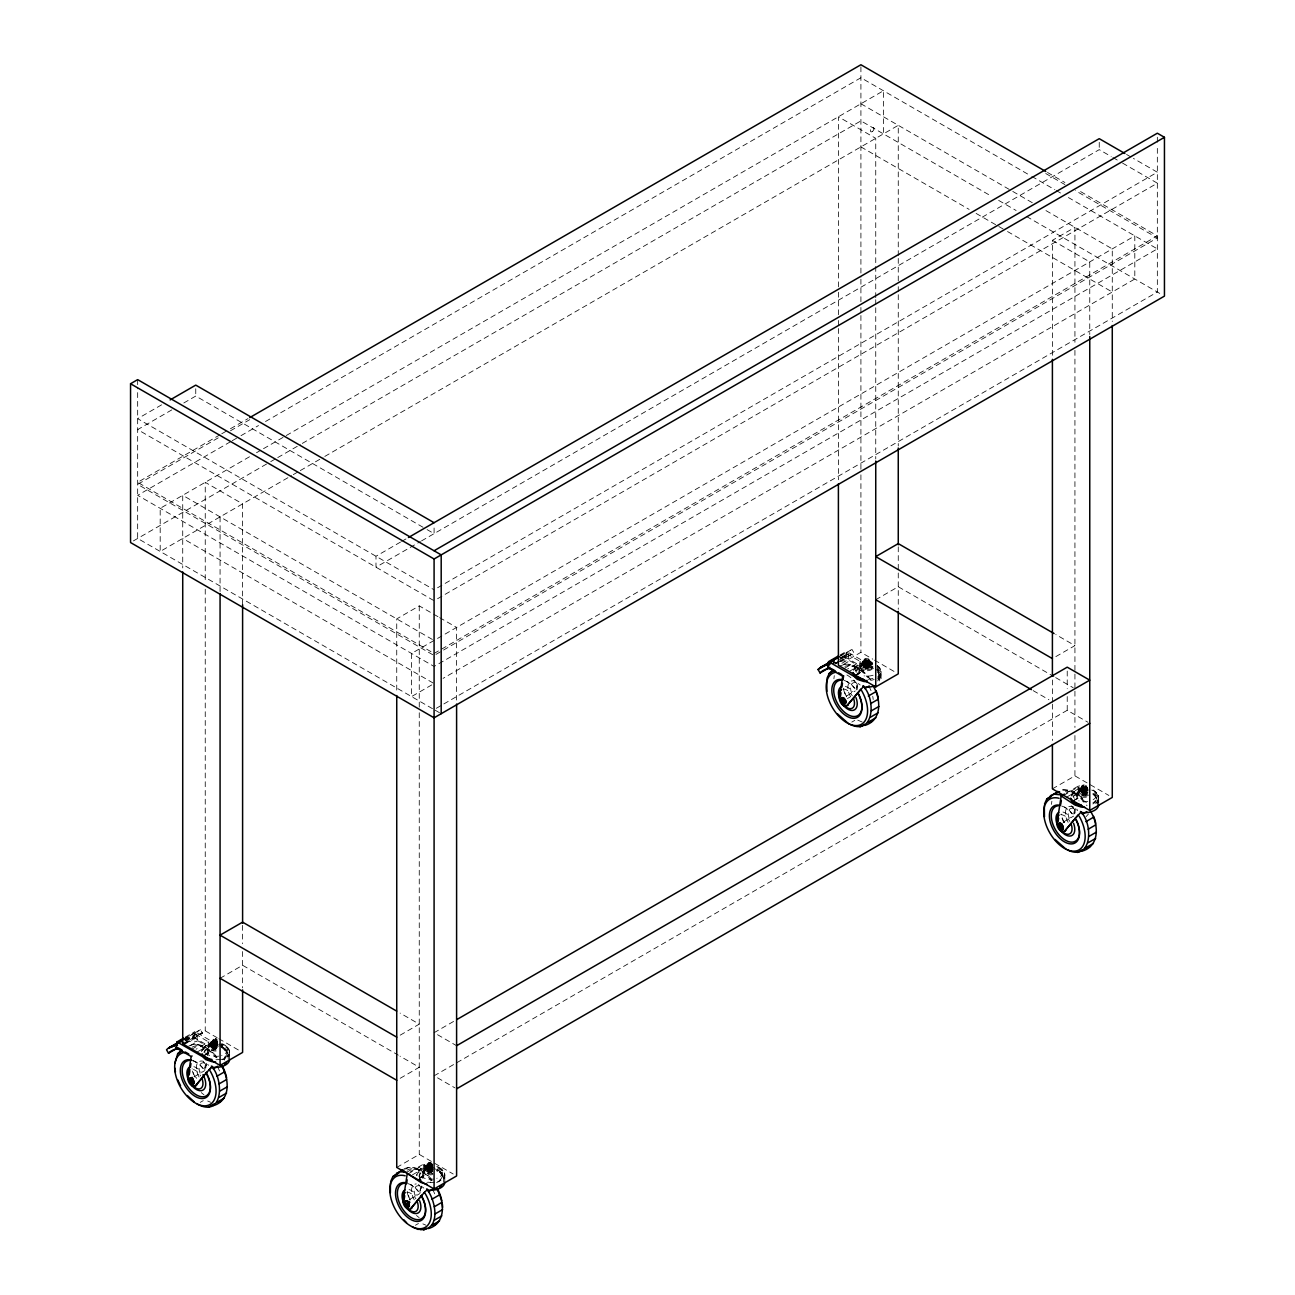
<?xml version="1.0" encoding="UTF-8"?>
<svg xmlns="http://www.w3.org/2000/svg" width="1295" height="1295" viewBox="0 0 1295 1295"><rect width="100%" height="100%" fill="white"/><g stroke="black" fill="none" stroke-linecap="round" stroke-linejoin="round"><path stroke-width="0.75" stroke-dasharray="5 3.75" d="M183.793 1044.741L195.14 1038.185L195.14 1032.763L200.466 1029.687L202.457 1033.151L183.987 1043.819M190.559 1045.454L197.131 1041.649L197.131 1036.227L202.457 1033.151M221.931 1047.558L227.823 1053.078A12.626 7.301 0 0 1 227.823 1056.85M224.553 1060.119L224.553 1059.035M224.553 1049.808L224.553 1048.723M226.56 1051.313L226.56 1050.229M227.208 1053.887L227.208 1052.786M227.823 1053.078L227.823 1051.993M228.244 1059.31L228.244 1054.972M229.587 1059.31L229.587 1053.887M419.208 1175.666L419.208 1176.75A11.59 6.702 0 0 1 430.814 1170.049M437.791 1168.673A13.97 8.061 0 0 1 442.906 1179.696A12.626 7.301 0 0 0 443.003 1175.957L437.127 1170.437M439.733 1172.687L439.733 1171.586M441.741 1174.193L441.741 1173.108M442.404 1176.75L442.404 1175.666M443.003 1175.957L443.003 1174.873M443.44 1182.189L443.44 1177.835M444.784 1182.189L444.784 1176.75M840.18 661.68L846.655 657.941L846.655 652.502L851.981 649.426L853.988 652.89L837.137 662.603M843.725 664.238L848.646 661.389L848.662 655.966L853.988 652.89M873.445 668.382L871.114 667.767L871.114 666.682M878.075 678.353A12.626 7.301 0 0 0 879.337 672.817L878.075 669.968M878.738 673.627L878.738 672.542M879.337 672.817L879.337 671.733M879.774 679.049L879.774 674.711M881.118 673.627L881.102 679.049A13.97 8.078 0 0 0 880.632 676.961L878.075 679.147M1093.628 794.078L1096.897 798.432A12.626 7.301 0 0 1 1096.897 802.204M1095.635 796.668L1095.635 795.583M1096.298 799.225L1096.298 798.141M1096.897 798.432L1096.897 797.348M1097.334 804.664L1097.334 800.326M1098.678 804.664L1098.678 799.225M833.899 678.79L834.288 675.65M1051.475 804.405L1051.864 801.265M193.068 1038.023L194.007 1037.489L209.062 1046.198L208.123 1046.732L193.068 1038.023L193.813 1033.119L217.091 1047.04M194.007 1037.489L194.914 1031.581L220.538 1046.392M204.918 1070.139A5.989 3.464 60 0 1 204.918 1067.614L205.5 1063.81M206.957 1054.324L208.883 1041.827L196.079 1049.209M205.727 1068.245A5.989 3.464 60 0 1 205.856 1067.064L206.439 1063.276M207.605 1055.684L209.062 1046.198M420.114 1193.019A5.989 3.464 60 0 1 420.114 1190.494L421.021 1184.536M422.235 1176.605L424.064 1164.691L431.721 1169.126M421.636 1186.123L420.114 1190.494M422.817 1178.466L425.165 1163.153L435.735 1169.272M844.583 657.779L845.522 657.229L860.576 665.938L859.637 666.472L844.583 657.779L845.344 652.858L871.114 667.767M845.522 657.229L846.428 651.32L872.053 666.132M856.448 689.879A5.989 3.464 60 0 1 856.448 687.354L857.031 683.566M858.472 674.064L860.398 661.567L847.594 668.948M857.387 689.345A5.989 3.464 60 0 1 857.387 686.819L857.97 683.015M859.411 673.529L860.576 665.938M1073.863 814.15A5.989 3.464 60 0 1 1074.008 812.969L1074.915 807.012M1076.436 797.089L1077.958 787.182L1087.152 792.491M1074.801 813.6A5.989 3.464 60 0 1 1074.947 812.418L1075.53 808.598M1077.003 799.031L1079.059 785.628L1089.629 791.747M215.197 1048.756L216.411 1048.659L212.866 1048.432L210 1046.522L210 1044.369L211.393 1041.374L216.589 1040.565L216.589 1042.718L212.866 1043.721M210 1046.522L211.393 1041.374M425.731 1167.038L426.589 1165.176L429.179 1164.432A1.991 1.149 0 0 0 432.125 1164.14M425.731 1169.871L426.589 1165.176M862.049 662.959C863.166 658.928 869.641 659.754 871.923 662.506C873.445 668.77 864.801 670.373 861.515 666.261L862.68 661.615M862.049 665.808L862.907 661.114M871.389 662.959L870.531 667.653M1079.625 789.513L1081.762 787.214L1087.59 787.603L1086.618 787.15M1079.625 792.346L1080.483 787.651M430.393 1172.558L431.591 1172.477L428.046 1172.234L425.197 1170.34L426.346 1165.694M1088.091 794.207L1082.895 795.017L1080.014 793.608L1079.091 790.662L1080.24 788.169M210.34 1043.381L211.166 1041.876M210.34 1046.036L211.166 1044.709M880.6 676.913L877.006 681.801M425.197 1170.34L426.346 1168.527M861.515 666.261L862.68 664.448M871.923 662.506L870.758 664.319M1079.091 792.815L1080.24 791.002M1086.165 816.611L1088.464 813.956M203.509 1047.655L205.306 1046.069M855.04 667.411L856.821 665.808M418.706 1170.534L420.486 1168.948M1072.6 793.009L1074.381 791.423M161.584 404.849L137.659 418.657L434.084 589.792M171.846 409.867L137.659 429.6L434.084 600.734M183.809 402.972L195.755 396.06L425.327 528.603M219.972 434.796L137.659 482.323L432.336 652.437M221.72 433.793L228.729 429.746M230.478 428.726L247.992 418.625M218.224 437.856L137.659 484.362L434.084 655.497L1157.341 237.94L1075.384 190.624M230.478 430.782L249.741 419.661M230.478 441.741L137.659 495.321L434.084 666.456L1157.341 248.883L1068.407 197.552M232.226 440.721L239.235 436.674M240.983 435.67L258.498 425.553M265.507 421.522L860.916 77.749L1030.043 175.408M249.498 456.763L160.191 508.336L160.191 551.46L291.537 475.621M256.507 452.716L261.768 449.689M263.516 448.669L284.528 436.544M286.276 435.525L883.449 90.763L883.449 133.887M133.401 540.905L269.004 462.623M270.752 461.603L276.013 458.576M277.761 457.572L300.537 444.428M302.285 443.408L860.916 120.888L991.679 196.371M293.285 474.617L298.546 471.574M300.294 470.571L323.054 457.426M324.802 456.423L898.261 125.324L898.261 256.41M400.495 542.087L375.987 556.251L375.987 567.194L420.406 541.553M401.612 541.439L406.743 538.493M421.522 540.905L1099.245 149.637L1111.191 156.533M437.58 587.768L1157.341 172.219L1133.416 158.411M437.937 616.663L419.256 605.882L396.739 618.88L396.739 693.505M1052.398 355.283L1052.398 240.336L1074.931 227.321L1074.931 342.285M437.58 598.711L1157.341 183.178L1119.738 161.47M434.084 640.442L411.551 653.457L411.551 696.58L434.084 683.566L182.724 538.445M437.548 638.435L1134.808 235.884L1134.808 279.008L443.068 678.37M434.084 653.457L1157.341 235.884L1078.864 190.592M220.069 978.292L242.602 965.277L398.277 1055.15M875.744 599.731L898.261 586.732L1053.936 676.605M839.937 655.076L846.428 651.32M840.536 655.626L845.344 652.858M838.836 657.034L851.981 649.426M840.083 657.973L846.655 654.185L849.196 655.642M840.439 658.41L848.662 653.651M185.153 1037.214L194.914 1031.581M839.5 659.835L842.705 657.99L839.807 657.973M184.214 1038.655L193.813 1033.119M181.98 1040.354L200.466 1029.687M185.088 1040.079L188.293 1038.234L191.191 1038.25L186.383 1041.018M185.266 1040.144L195.14 1034.446L197.682 1035.903M184.926 1040.953L197.131 1033.912M182.724 1043.867L205.241 1030.852L217.139 1037.716M841.863 663.315L860.916 652.308L872.798 659.171M844.437 668.349L850.459 664.869L862.162 671.619L867.601 677.382M191.417 1049.468L198.944 1045.13L210.632 1051.88L216.087 1057.643M848.775 671.7L856.319 667.362M197.261 1051.961L204.788 1047.623M855.849 674.97L869.495 667.103M856.141 675.1L862.162 671.619M204.335 1055.231L216.265 1048.335M204.61 1055.36L210.632 1051.88M856.448 687.354L857.387 686.819M846.396 696.062L855.234 690.963M204.918 1067.614L205.856 1067.064M194.04 1076.825L204.48 1070.787M851.77 722.108L854.781 720.376M200.239 1102.369L203.266 1100.637M400.204 1035.158L419.256 1024.151L400.123 1013.095M1055.862 656.597L1074.931 645.606L1055.797 634.55M434.084 1032.698L455.063 1020.589M400.204 1078.282L419.256 1067.274L400.025 1056.17M434.084 1075.837L455.063 1063.713M456.811 1062.709L1067.226 710.291L1088.01 722.286M396.739 1167.426L419.256 1154.412L453.218 1174.015M1052.398 788.865L1074.931 775.867L1108.876 795.47M405.675 1169.191L408.686 1167.459C417.977 1167.313 425.569 1173.82 431.267 1180.506L425.246 1183.986M406.614 1172.347L414.141 1167.993M410.531 1171.603L425.165 1163.153M1066.044 793.139L1079.059 785.628M408.071 1173.934L424.064 1164.691M1063.567 795.486L1077.958 787.182M412.457 1174.84L419.985 1170.486M1066.352 797.315L1073.879 792.961L1079.722 797.234L1087.039 805.733M419.515 1178.11L431.462 1171.214M1073.409 800.585L1087.055 792.702A2.655 1.538 0 0 0 1082.96 791.472A1.732 1.004 0 0 1 1083.964 789.95A1.732 1.004 0 0 1 1085.922 791.261A1.732 1.004 0 0 1 1082.96 791.585A2.655 1.538 0 0 0 1082.96 794.143L1083.284 794.24M419.807 1178.24L425.828 1174.759M428.629 1173.189L432.384 1171.02M1073.701 800.715L1079.722 797.234M1082.523 795.664L1086.278 793.495A1.991 1.149 0 0 0 1083.769 792.135A1.991 1.149 0 0 0 1082.879 794.062A1.991 1.149 0 0 0 1086.214 793.544M1074.008 812.969L1074.947 812.418M409.22 1199.688L419.677 1193.666M1063.114 822.163L1073.571 816.141M415.436 1225.248L418.447 1223.5M184.651 1038.817L187.306 1037.295L189.297 1040.743L186.642 1042.281M847.432 698.539L850.103 697.018M870.758 664.448L868.119 662.457L864.396 663.477M1086.618 790.015L1087.59 790.436L1085.679 789.011L1081.956 790.015M862.68 664.319L865.319 666.31L869.058 665.306M211.166 1044.579L213.805 1046.57L216.411 1045.826L215.197 1045.923M1080.24 790.856L1082.895 792.864L1086.618 791.844M426.346 1168.381L429.001 1170.372L432.724 1169.369M840.342 665.759L845.02 664.319L850.459 664.869M184.279 1039.076L188.293 1038.234M188.811 1046.02C199.398 1040.727 210.794 1049.355 217.204 1057.303M404.008 1168.899C414.578 1163.59 425.974 1172.234 432.4 1180.166M862.907 663.267L865.724 663.089A1.991 1.149 0 0 1 868.718 664.092A1.991 1.149 0 0 1 865.724 665.08A1.991 1.149 0 0 1 865.724 663.089M868.605 664.173L868.605 665.905A1.991 1.149 0 0 1 865.724 666.844L865.384 666.715A2.655 1.538 0 0 1 865.384 664.06L865.724 663.963A1.991 1.149 0 0 1 868.718 664.95A1.991 1.149 0 0 1 865.724 665.954L865.384 665.857A2.655 1.538 0 0 1 865.384 663.186L866.727 663.105M214.209 1047.105L213.869 1046.975A1.991 1.149 0 0 1 213.918 1045.227A1.991 1.149 0 0 1 213.918 1043.462L214.209 1043.349M214.209 1047.946L213.869 1047.849A1.991 1.149 0 0 1 213.918 1046.069A1.991 1.149 0 0 1 213.918 1044.337L214.209 1044.223M1082.96 789.74L1083.284 789.642A1.991 1.149 0 0 1 1086.278 790.63L1086.165 791.585A1.991 1.149 0 0 1 1083.284 792.508L1082.96 792.394A2.655 1.538 0 0 1 1082.96 789.74A2.655 1.538 0 0 1 1086.942 791.067A2.655 1.538 0 0 1 1082.96 792.394A1.732 1.004 0 0 1 1083.964 790.808A1.732 1.004 0 0 1 1085.922 792.135A1.732 1.004 0 0 1 1082.96 792.459M1085.518 791.634L1086.165 792.459A1.991 1.149 0 0 1 1083.284 793.398L1082.96 793.268A2.655 1.538 0 0 1 1082.96 790.614L1083.284 790.5A1.991 1.149 0 0 1 1086.278 791.504L1085.291 791.391M845.263 664.205C856.918 663.428 866.371 672.931 872.118 682.012M1062.839 789.804C1072.373 788.995 1080.532 795.778 1086.295 802.657M865.724 667.686L865.384 667.589A2.655 1.538 0 0 1 865.384 664.934L865.724 664.853A1.991 1.149 0 0 1 868.718 665.84L868.605 666.893A1.991 1.149 0 0 1 865.303 667.508A3.335 1.926 0 0 1 865.189 664.189A3.335 1.926 0 0 1 870.175 665.857A3.335 1.926 0 0 1 865.189 667.524A1.991 1.149 0 0 1 866.209 665.581A1.991 1.149 0 0 1 868.654 666.99M1082.96 791.472L1083.284 791.391A1.991 1.149 0 0 1 1086.278 792.394L1086.165 793.317M864.396 660.628L866.727 660.272M1081.956 787.182L1084.287 786.826M212.866 1040.889L215.197 1040.532M428.062 1164.707L431.785 1164.367L431.785 1166.52L428.062 1167.54M1096.897 802.77L1098.192 802.576M1086.084 790.614L1086.165 790.597A1.991 1.149 0 0 1 1083.284 791.634A1.991 1.149 0 0 1 1083.284 789.642M217.091 1046.732A2.655 1.538 0 0 1 213.319 1046.732A2.655 1.538 0 0 1 213.319 1044.563A2.655 1.538 0 0 1 213.319 1042.248L213.4 1042.248A2.541 1.473 0 0 1 216.993 1042.248A1.991 1.149 0 0 0 213.918 1041.957A1.991 1.149 0 0 0 213.918 1043.721A1.991 1.149 0 0 0 216.929 1043.414M217.091 1044.563A2.655 1.538 0 0 0 213.319 1044.563A2.655 1.538 0 0 0 217.091 1044.418L216.427 1046.231M432.174 1171.586A3.335 1.926 0 0 1 427.188 1169.919A3.335 1.926 0 0 1 432.174 1168.268L432.271 1170.842A2.541 1.473 0 0 1 428.596 1170.858A2.541 1.473 0 0 1 428.596 1168.77L428.516 1165.953M866.727 665.662L870.531 665.5M866.727 668.495L867.925 668.398M1084.287 789.659L1080.483 789.804M1084.287 792.2L1088.091 792.054M1084.287 795.033L1085.485 794.952M215.197 1043.365L211.393 1043.527M430.393 1164.351L429.179 1164.432A1.991 1.149 0 0 1 429.114 1162.683A1.991 1.149 0 0 1 432.125 1162.991M430.393 1167.183L426.589 1167.329M430.393 1169.725L431.591 1169.644M1087.703 792.75L1084.708 792.524A11.59 6.702 0 0 0 1073.506 797.493M1062.58 789.934L1068.035 790.484L1073.879 792.961M193.489 1044.579L198.944 1045.13M865.384 662.716A2.655 1.538 0 0 0 869.382 661.389A2.655 1.538 0 0 0 865.384 660.061A2.655 1.538 0 0 0 865.384 662.716L865.724 662.813A1.991 1.149 0 0 0 868.718 661.826A1.991 1.149 0 0 0 865.724 660.822A1.991 1.149 0 0 0 865.724 662.813M216.929 1041.504A1.991 1.149 0 0 0 213.918 1041.196A1.991 1.149 0 0 0 213.918 1042.961L214.209 1043.074M216.929 1045.793A1.991 1.149 0 0 1 213.918 1046.101L214.209 1046.214M431.721 1167.264L431.397 1167.151A6.653 3.836 0 0 0 423.902 1171.473L423.902 1170.372A6.653 3.836 0 0 1 431.462 1166.131M861.515 664.108L864.396 665.306M1079.091 790.662L1081.956 791.844M210 1044.369L212.866 1045.551M425.197 1168.187L428.062 1169.369M871.923 664.659L869.058 663.477M857.743 720.133L862.13 721.995M207.686 1101.009L210.616 1102.255M422.882 1223.888L425.796 1225.135M1081.956 794.677L1080.24 793.689M212.866 1048.4L211.166 1047.412M428.062 1172.202L426.346 1171.214M222.611 1046.894L229.118 1051.799A13.97 8.078 0 0 1 229.118 1055.975M437.791 1169.757L444.298 1174.662A13.97 8.078 0 0 1 444.298 1178.838M869.058 660.596L870.758 661.615M864.38 668.171L862.68 667.152M1126.569 154.461L1131.7 157.423M1112.907 157.521L1118.038 160.483M1047.493 172.462L1064.927 182.53M1045.745 173.514L1064.927 184.586M1031.791 176.411L1054.842 189.718M1056.202 190.511L1061.787 193.732M860.916 103.762L1011.039 190.446M1012.787 191.45L1035.482 204.545M1045.955 210.599L1112.275 248.883L1112.275 321.484M998.655 200.401L1016.106 210.486M1026.579 216.524L1161.599 294.483M1052.398 240.336L1089.759 261.898L1089.759 334.498M860.916 146.902L969.146 209.385M976.122 213.416L997.069 225.508M998.817 226.512L1005.794 230.542M1007.542 231.546L1112.275 292.022M1055.684 677.625L1073.183 687.71M1033.167 690.623L1048.901 699.705M874.497 660.142L894.877 671.911M1082.523 793.495L1086.278 795.664M847.836 682.028L846.898 681.478A21.303 12.302 60 0 1 854.425 688.163M1065.396 807.643L1064.458 807.093A21.303 12.302 60 0 1 1071.985 813.778M427.075 529.606L434.084 533.653L434.084 526.353M439.636 617.634L456.601 627.444L456.601 700.045M432.384 639.471L182.724 495.321L182.724 567.922M432.465 708.656L137.659 538.445L137.659 387.674M439.458 712.687L434.084 709.579L1157.341 292.022L1157.341 145.267M437.548 1034.705L456.601 1045.712M437.548 1077.829L454.869 1087.832M218.823 1038.703L239.203 1050.455M428.629 1171.02L432.384 1173.189M411.502 1185.152L410.564 1184.617A21.303 12.302 60 0 1 418.091 1191.303M195.383 1061.738L196.322 1062.288M1094.583 793.527L1098.209 797.137A13.97 8.078 0 0 1 1096.8 803.272M877.023 667.912L880.632 671.538A13.97 8.078 0 0 1 877.023 679.325M876.067 669.547L878.075 671.053M1095.036 791.423L1096.8 793.009M879.24 667.411L877.476 665.808A11.914 6.88 0 0 1 877.476 672.688M441.142 1168.948L442.906 1170.534M225.945 1046.069L227.726 1047.655M1082.41 788.266A2.655 1.538 0 0 0 1086.861 787.57A2.655 1.538 0 0 0 1083.591 785.693A2.655 1.538 0 0 0 1082.41 788.266L1082.49 791.245M864.833 661.875L865.497 664.545A2.541 1.473 0 0 1 869.269 665.743A2.541 1.473 0 0 1 865.448 667.022A2.541 1.473 0 0 1 865.448 664.481L864.931 664.707M428.516 1168.673L428.596 1168.77A2.541 1.473 0 0 1 432.19 1168.77A1.991 1.149 0 0 1 429.114 1169.045A1.991 1.149 0 0 0 429.114 1170.793A1.991 1.149 0 0 0 432.125 1170.486A2.655 1.538 0 0 1 428.516 1170.551A2.655 1.538 0 0 1 428.516 1168.365A2.655 1.538 0 0 1 432.271 1168.365M217.091 1039.804A2.655 1.538 0 0 0 213.319 1039.804A2.655 1.538 0 0 0 213.319 1041.973L213.319 1043.997A2.655 1.538 0 0 0 213.319 1046.166A2.655 1.538 0 0 0 217.091 1046.166M216.993 1047.04A2.541 1.473 0 0 1 213.4 1047.04A2.541 1.473 0 0 1 213.4 1044.968L213.319 1043.997A2.655 1.538 0 0 1 217.091 1043.997M877.524 670.745L878.334 671.895A11.59 6.702 0 0 1 877.184 676.977M1157.341 137.221L1157.341 143.259M1099.245 142.337L1099.245 149.637M1098.678 797.04L1098.678 798.141M1085.679 786.842L1085.679 789.011M1084.708 787.263L1084.708 794.855M1082.895 792.864L1082.895 795.017M1087.039 788.865A6.653 3.836 0 0 0 1077.796 792.864L1077.796 793.948A6.653 3.836 0 0 0 1088.399 796.571M1074.931 350.346L1074.931 689.15M1074.931 691.174L1074.931 727.466M1074.931 735.528L1074.931 775.867M1067.226 671.085L1067.226 688.73M1067.226 696.564L1067.226 710.291M1052.398 679.972L1052.398 702.149M1052.398 704.172L1052.398 740.465M898.261 258.433L898.261 284.657M898.261 286.664L898.261 292.719M898.261 294.726L898.261 445.982M898.261 546.814L898.261 571.046M898.261 573.005L898.261 609.33M881.118 671.441L881.118 672.526M875.744 297.656L875.744 138.338L838.399 116.777L838.399 290.209M875.744 299.679L875.744 305.717M875.744 307.741L875.744 458.997M868.119 660.304L868.119 662.457M866.841 658.248L866.841 669.11M865.319 666.31L865.319 668.463M860.916 66.806L860.916 277.211M860.916 279.218L860.916 305.442M860.916 307.449L860.916 313.503M860.916 315.527L860.916 472.821M860.916 474.844L860.916 652.308M860.236 666.31L860.236 667.394M838.399 292.233L838.399 318.44M838.399 320.464L838.399 326.518M838.399 328.525L838.399 479.781M444.784 1174.565L444.784 1175.65M437.127 1170.567L437.127 1169.466A6.653 3.836 0 0 1 437.095 1170.47A6.653 3.836 0 0 1 437.095 1171.57M430.814 1164.772L430.814 1172.38M429.001 1170.372L429.001 1172.525M419.256 605.882L419.256 710.745M419.256 712.752L419.256 1154.412M242.602 604.716L242.602 503.884L205.241 482.323L205.241 581.131M242.602 925.375L242.602 943.715M242.602 951.55L242.602 987.891M229.587 1051.702L229.587 1052.786M221.931 1045.664L221.931 1046.748A6.653 3.836 0 0 0 221.51 1044.693M220.069 516.883L220.069 591.507M215.326 1038.509L215.326 1049.371M213.805 1046.57L213.805 1048.723M208.722 1046.57L208.722 1047.655M205.241 589.209L205.241 1030.852M195.755 388.759L195.755 396.06M137.659 379.629L137.659 385.667M879.337 677.172A12.626 7.301 0 0 1 879.337 680.943M855.93 671.878A11.59 6.702 0 0 1 867.132 666.925L870.143 667.152A11.59 6.702 0 0 1 872.943 667.815M877.184 669.191A11.59 6.702 0 0 1 877.184 675.877M872.943 678.337A11.59 6.702 0 0 1 867.132 679.227M855.93 670.794A11.59 6.702 0 0 1 872.943 666.731M840.002 661.373A41.926 24.216 60 0 1 848.646 661.389M840.73 657.455A41.489 23.957 60 0 1 846.655 657.941M845.004 693.974A19.959 11.525 60 0 1 843.595 689.215M850.588 696.726A13.306 7.689 60 0 1 854.813 680.992M846.639 696.856A21.303 12.302 60 0 1 843.628 688.438M868.832 686.204A21.303 12.302 60 0 1 871.227 691.19M872.733 696.257A21.303 12.302 60 0 1 873.186 699.51M851.608 692.922A10.765 6.216 60 0 1 856.238 682.708M858.196 683.55A10.765 6.216 60 0 1 860.171 684.99M844.874 666.342A29.283 16.9 60 0 1 868.54 677.625M843.11 689.086A10.765 6.216 60 0 1 852.288 695.787M845.392 686.415A13.306 7.689 60 0 1 852.531 691.627M846.898 674.97A29.283 16.9 60 0 1 850.944 677.754M853.551 680.069A29.283 16.9 60 0 1 857.258 684.148M844.178 680.474A19.959 11.525 60 0 1 854.894 688.292M873.105 675.213A11.914 6.88 0 0 1 864.056 675.893M858.714 674.112A11.914 6.88 0 0 1 856.821 672.688M855.639 671.037A11.914 6.88 0 0 1 859.88 663.785A11.914 6.88 0 0 1 873.105 663.283M877.023 665.727A13.97 8.061 0 0 1 877.023 677.139M853.632 669.353A13.97 8.061 0 0 1 870.758 663.639M877.023 666.812A13.97 8.061 0 0 1 877.023 678.224M874.125 679.519A13.97 8.061 0 0 1 870.758 680.312M853.632 670.438A13.97 8.061 0 0 1 870.758 664.723M865.4 665.905A1.732 1.004 0 0 0 868.362 665.581A1.732 1.004 0 0 0 866.404 664.27A2.655 1.538 0 0 0 864.607 666.731A2.655 1.538 0 0 0 869.188 666.391A2.655 1.538 0 0 0 866.371 664.27A1.732 1.004 0 0 0 865.4 665.905A2.655 1.538 0 0 0 869.382 664.529A2.655 1.538 0 0 0 865.384 663.186M865.4 664.173A1.732 1.004 0 0 0 868.362 663.849A1.732 1.004 0 0 0 866.404 662.522A2.655 1.538 0 0 0 864.607 664.885A2.655 1.538 0 0 0 869.188 664.529A2.655 1.538 0 0 0 866.371 662.425A1.732 1.004 0 0 0 865.4 664.173A2.655 1.538 0 0 1 869.382 665.387A2.655 1.538 0 0 1 865.384 666.715M865.724 665.954A1.991 1.149 0 0 1 865.724 663.963M865.724 666.844A1.991 1.149 0 0 1 865.724 664.853M865.384 667.589A2.655 1.538 0 0 0 869.382 666.261A2.655 1.538 0 0 0 865.384 664.934M872.069 669.321A6.653 3.836 0 0 1 862.292 669.742A6.653 3.836 0 0 1 862.405 664.076A6.653 3.836 0 0 1 872.182 664.643M872.069 668.236A6.653 3.836 0 0 1 862.292 668.657A6.653 3.836 0 0 1 862.405 662.991A6.653 3.836 0 0 1 872.182 663.558M436.609 1182.562A11.59 6.702 0 0 0 442.016 1175.018L440.85 1173.399A11.59 6.702 0 0 0 436.609 1170.955M436.609 1169.871A11.59 6.702 0 0 1 436.609 1181.461M430.814 1182.367A11.59 6.702 0 0 1 427.803 1182.141M419.612 1177.398A11.59 6.702 0 0 1 433.809 1169.191M408.686 1197.098A19.959 11.525 60 0 1 407.277 1192.355M414.254 1199.85A13.306 7.689 60 0 1 416.213 1183.889M410.305 1199.979A21.303 12.302 60 0 1 407.31 1191.562M432.498 1189.344A21.303 12.302 60 0 1 434.893 1194.33M415.274 1196.046A10.765 6.216 60 0 1 419.904 1185.848M421.879 1186.689A10.765 6.216 60 0 1 423.837 1188.13M419.143 1217.608A29.283 16.9 60 0 1 416.488 1215.471M407.213 1170.113A29.283 16.9 60 0 1 432.206 1180.765M406.776 1192.226A10.765 6.216 60 0 1 415.954 1198.927M409.074 1189.555A13.306 7.689 60 0 1 416.213 1194.767M418.495 1184.504A29.283 16.9 60 0 1 423.174 1190.315M407.86 1183.598A19.959 11.525 60 0 1 418.56 1191.416M436.771 1166.423A11.914 6.88 0 0 1 436.787 1178.337M433.906 1179.033A11.914 6.88 0 0 1 418.997 1173.286A11.914 6.88 0 0 1 430.814 1165.5M437.791 1167.588A13.97 8.061 0 0 1 437.791 1181.558M434.424 1182.367A13.97 8.061 0 0 1 430.814 1182.643M430.814 1166.504A13.97 8.061 0 0 0 416.828 1174.565L416.828 1175.65A13.97 8.061 0 0 1 434.424 1167.863M432.271 1169.676A2.655 1.538 0 0 1 428.516 1169.676A2.655 1.538 0 0 1 428.516 1167.507A2.655 1.538 0 0 1 432.271 1167.507A1.991 1.149 0 0 0 429.114 1167.281A1.991 1.149 0 0 0 429.114 1169.045A1.991 1.149 0 0 1 432.125 1169.336M432.19 1168.122A2.541 1.473 0 0 1 428.596 1168.122A2.541 1.473 0 0 1 428.596 1166.05L428.596 1166.05A2.541 1.473 0 0 1 432.19 1166.05A1.991 1.149 0 0 0 429.114 1165.759A1.991 1.149 0 0 0 429.114 1167.523A1.991 1.149 0 0 0 432.125 1167.216A2.655 1.538 0 0 1 428.516 1167.362A2.655 1.538 0 0 1 428.516 1165.176A2.655 1.538 0 0 1 428.516 1162.861A2.655 1.538 0 0 1 432.271 1162.861M432.125 1164.901A1.991 1.149 0 0 1 429.114 1165.209A1.991 1.149 0 0 1 429.114 1163.444A1.991 1.149 0 0 1 432.125 1163.752A2.655 1.538 0 0 0 428.516 1163.606A2.655 1.538 0 0 0 428.516 1165.791A2.655 1.538 0 0 0 432.271 1165.791A1.991 1.149 0 0 1 429.114 1165.953A1.991 1.149 0 0 1 429.114 1164.189A1.991 1.149 0 0 1 432.125 1164.496M432.271 1164.367A2.655 1.538 0 0 0 428.516 1164.367A2.655 1.538 0 0 0 428.516 1166.536A2.655 1.538 0 0 0 432.271 1166.536A1.991 1.149 0 0 1 429.114 1166.779A1.991 1.149 0 0 1 429.114 1165.014A1.991 1.149 0 0 1 432.125 1165.306M432.125 1167.977A1.991 1.149 0 0 1 429.114 1168.284A1.991 1.149 0 0 1 429.114 1166.52A1.991 1.149 0 0 1 432.125 1166.827A2.655 1.538 0 0 0 428.516 1166.924A2.655 1.538 0 0 0 428.516 1169.11A2.655 1.538 0 0 0 428.516 1171.408A2.655 1.538 0 0 0 432.271 1171.408A1.991 1.149 0 0 1 429.114 1171.651A1.991 1.149 0 0 1 429.114 1169.887A1.991 1.149 0 0 1 429.114 1168.139A1.991 1.149 0 0 1 432.125 1168.446M432.271 1168.867A2.655 1.538 0 0 1 428.516 1168.867A2.655 1.538 0 0 1 428.516 1166.698A2.655 1.538 0 0 1 432.271 1166.698M432.125 1169.595A1.991 1.149 0 0 1 429.114 1169.903A1.732 1.004 0 0 1 430.07 1168.333A1.732 1.004 0 0 1 432.028 1169.66A1.732 1.004 0 0 1 429.066 1169.984A1.991 1.149 0 0 1 432.125 1170.194M432.983 1174.581A6.653 3.836 0 0 1 423.902 1171.473M432.983 1173.497A6.653 3.836 0 0 1 423.902 1170.372M1092.899 803.968A11.59 6.702 0 0 0 1095.91 797.493L1094.744 795.875A11.59 6.702 0 0 0 1092.899 794.499M1092.899 793.414A11.59 6.702 0 0 1 1092.899 802.884M1073.506 796.409A11.59 6.702 0 0 1 1087.703 791.666M1063.988 822.73A19.959 11.525 60 0 1 1061.172 814.83M1068.148 822.341A13.306 7.689 60 0 1 1066.659 808.355A13.306 7.689 60 0 1 1077.246 809.407M1064.215 822.471A21.303 12.302 60 0 1 1061.204 814.053M1069.168 818.521A10.765 6.216 60 0 1 1069.735 809.116A10.765 6.216 60 0 1 1077.731 810.605M1063.519 822.05A2.655 1.538 60 0 1 1064.458 822.309M1065.396 791.277A29.283 16.9 60 0 1 1086.117 803.24M1060.67 814.701A10.765 6.216 60 0 1 1069.848 821.402M1062.968 812.03A13.306 7.689 60 0 1 1070.107 817.242M1071.111 805.684A29.283 16.9 60 0 1 1074.818 809.764M1061.754 806.073A19.959 11.525 60 0 1 1072.454 813.891M1093.142 789.999A11.914 6.88 0 0 1 1093.142 799.727M1087.8 801.508A11.914 6.88 0 0 1 1078.751 800.828M1074.381 798.303A11.914 6.88 0 0 1 1075.255 790.678A11.914 6.88 0 0 1 1087.8 788.218M1091.685 790.063A13.97 8.061 0 0 1 1094.583 802.754M1071.208 794.952A13.97 8.061 0 0 1 1088.318 789.254M1094.583 792.427A13.97 8.061 0 0 1 1094.583 803.839M1071.208 796.053A13.97 8.061 0 0 1 1088.318 790.338M1083.284 792.508A1.991 1.149 0 0 1 1083.284 790.5M1082.96 793.268A2.655 1.538 0 0 0 1086.942 791.941A2.655 1.538 0 0 0 1082.96 790.614M1083.284 793.398A1.991 1.149 0 0 1 1083.284 791.391M1086.942 792.799A2.655 1.538 0 0 1 1082.96 794.143M1077.796 793.948A6.653 3.836 0 0 1 1087.039 789.966M1088.399 795.486A6.653 3.836 0 0 1 1077.796 792.864M221.413 1059.682A11.59 6.702 0 0 0 226.819 1052.139L225.654 1050.536A11.59 6.702 0 0 0 221.413 1048.076M204.416 1052.139A11.59 6.702 0 0 1 215.617 1047.169M221.413 1046.991A11.59 6.702 0 0 1 221.413 1058.598M204.027 1052.786A11.59 6.702 0 0 1 218.612 1046.311M185.978 1042.54A41.926 24.216 60 0 1 197.131 1041.649M183.971 1039.059A41.489 23.957 60 0 1 195.14 1038.185M193.489 1074.235A19.959 11.525 60 0 1 192.453 1071.046M199.058 1076.987A13.306 7.689 60 0 1 203.283 1061.236M195.124 1077.116A21.303 12.302 60 0 1 192.113 1068.699M217.317 1066.465A21.303 12.302 60 0 1 219.713 1071.451M200.094 1073.183A10.765 6.216 60 0 1 200.644 1063.762A10.765 6.216 60 0 1 208.657 1065.251M203.946 1094.744A29.283 16.9 60 0 1 201.292 1092.591M192.032 1047.234A29.283 16.9 60 0 1 217.026 1057.885M195.853 1077.31A2.655 1.538 60 0 1 196.694 1078.363M193.424 1069.524A10.765 6.216 60 0 1 200.757 1076.048M193.878 1066.675A13.306 7.689 60 0 1 201.016 1071.888M203.299 1061.625A29.283 16.9 60 0 1 207.977 1067.452M192.761 1060.492A21.303 12.302 60 0 1 202.91 1068.424M192.664 1060.734A19.959 11.525 60 0 1 203.38 1068.553M221.591 1043.543A11.914 6.88 0 0 1 221.591 1055.474M218.709 1056.153A11.914 6.88 0 0 1 212.542 1056.153M209.661 1055.474A11.914 6.88 0 0 1 204.108 1047.736A11.914 6.88 0 0 1 215.617 1042.621M219.227 1043.899A13.97 8.061 0 0 1 229.474 1052.754A13.97 8.061 0 0 1 215.617 1059.763M201.648 1051.702A13.97 8.061 0 0 1 215.617 1043.624M202.117 1050.698A13.97 8.061 0 0 1 220.959 1045.324A13.97 8.061 0 0 1 227.726 1056.817M225.492 1058.484A13.97 8.061 0 0 1 222.611 1059.763M213.4 1044.968A2.541 1.473 0 0 1 216.993 1044.968A1.732 1.004 0 0 1 214.064 1045.405A1.732 1.004 0 0 1 214.387 1043.754A1.732 1.004 0 0 1 216.929 1044.531A3.335 1.926 0 0 0 211.992 1046.117A3.335 1.926 0 0 0 216.993 1047.784M216.848 1045.842A1.732 1.004 0 0 1 214.064 1046.279A1.732 1.004 0 0 1 214.387 1044.628A1.732 1.004 0 0 1 216.929 1045.405M216.993 1044.32A2.541 1.473 0 0 1 213.4 1044.32A2.541 1.473 0 0 1 213.4 1042.248M217.091 1045.049A2.655 1.538 0 0 1 213.319 1045.049A2.655 1.538 0 0 1 213.319 1042.88A2.655 1.538 0 0 1 217.091 1042.88M213.319 1042.248A2.655 1.538 0 0 1 217.091 1042.248M216.929 1041.083A1.991 1.149 0 0 1 213.918 1041.39A1.991 1.149 0 0 1 213.918 1039.626A1.991 1.149 0 0 1 216.929 1039.934M217.091 1041.229A2.655 1.538 0 0 1 213.319 1041.229A2.655 1.538 0 0 1 213.319 1039.043A2.655 1.538 0 0 1 217.091 1039.043M216.929 1041.844A1.991 1.149 0 0 1 213.918 1042.151A1.991 1.149 0 0 1 213.918 1040.387A1.991 1.149 0 0 1 216.929 1040.694M217.091 1042.734A2.655 1.538 0 0 1 213.319 1042.734A2.655 1.538 0 0 1 213.319 1040.565A2.655 1.538 0 0 1 217.091 1040.565M217.091 1041.973A2.655 1.538 0 0 1 213.319 1041.973M216.929 1040.338A1.991 1.149 0 0 1 213.918 1040.646A1.991 1.149 0 0 1 213.918 1038.881A1.991 1.149 0 0 1 216.929 1039.189M216.929 1043.009A1.991 1.149 0 0 0 213.918 1042.702A1.991 1.149 0 0 0 213.918 1044.466A1.991 1.149 0 0 0 216.929 1044.175A1.732 1.004 0 0 1 214.064 1044.531A1.732 1.004 0 0 1 214.387 1042.88A1.732 1.004 0 0 1 216.929 1043.657A1.991 1.149 0 0 0 213.918 1043.462M216.929 1044.919A1.991 1.149 0 0 1 213.918 1045.227A1.991 1.149 0 0 1 216.929 1045.534M217.091 1045.874A2.655 1.538 0 0 1 213.319 1045.874A2.655 1.538 0 0 1 213.319 1043.689A2.655 1.538 0 0 1 217.091 1043.689M213.918 1044.337A1.991 1.149 0 0 1 216.929 1044.644M216.929 1046.684A1.991 1.149 0 0 1 213.918 1046.991M217.091 1047.606A2.655 1.538 0 0 1 213.319 1047.606A2.655 1.538 0 0 1 213.319 1045.437A2.655 1.538 0 0 1 217.091 1045.437M216.929 1047.525A1.991 1.149 0 0 1 213.918 1047.833M213.918 1046.069A1.991 1.149 0 0 1 216.929 1046.376M217.091 1043.543A2.655 1.538 0 0 1 213.319 1043.543A2.655 1.538 0 0 1 213.319 1041.374A2.655 1.538 0 0 1 217.091 1041.374M216.929 1042.653A1.991 1.149 0 0 1 213.918 1042.961M216.103 1051.022A6.653 3.836 0 0 1 208.673 1047.153A6.653 3.836 0 0 1 216.281 1043.398M221.51 1045.777A6.653 3.836 0 0 1 221.914 1047.752M216.103 1049.937A6.653 3.836 0 0 1 208.673 1046.069A6.653 3.836 0 0 1 216.281 1042.313M865.4 665.031A1.732 1.004 0 0 0 868.362 664.723A1.732 1.004 0 0 0 866.404 663.396A1.732 1.004 0 0 0 865.4 665.031A2.655 1.538 0 0 0 869.382 663.704A2.655 1.538 0 0 0 865.384 662.376A2.655 1.538 0 0 0 865.384 665.047M865.384 664.286A2.655 1.538 0 0 0 869.382 662.959A2.655 1.538 0 0 0 865.384 661.615A2.655 1.538 0 0 0 865.384 664.286M865.724 661.259A1.991 1.149 0 0 0 868.718 660.256A1.991 1.149 0 0 0 865.724 659.252A1.991 1.149 0 0 0 865.724 661.259M865.384 661.211A2.655 1.538 0 0 0 869.382 659.883A2.655 1.538 0 0 0 865.384 658.54A2.655 1.538 0 0 0 865.384 661.211M865.303 661.826A1.991 1.149 0 0 0 868.654 661.308A1.991 1.149 0 0 0 866.209 659.9A1.991 1.149 0 0 0 865.303 661.826M865.384 661.955A2.655 1.538 0 0 0 869.382 660.628A2.655 1.538 0 0 0 865.384 659.301A2.655 1.538 0 0 0 865.384 661.955M865.724 660.499A1.991 1.149 0 0 0 868.718 659.495A1.991 1.149 0 0 0 865.724 658.507A1.991 1.149 0 0 0 865.724 660.499M865.724 664.335A1.991 1.149 0 0 0 868.718 663.331A1.991 1.149 0 0 0 865.724 662.328A1.991 1.149 0 0 0 865.724 664.335M865.724 663.574A1.991 1.149 0 0 0 868.718 662.571A1.991 1.149 0 0 0 865.724 661.583A1.991 1.149 0 0 0 865.724 663.574M865.384 663.526A2.655 1.538 0 0 0 869.382 662.198A2.655 1.538 0 0 0 865.384 660.871A2.655 1.538 0 0 0 865.384 663.526M429.066 1169.11A1.732 1.004 0 0 0 432.028 1168.786A1.732 1.004 0 0 0 430.07 1167.459A1.732 1.004 0 0 0 429.066 1169.11M428.516 1169.11A2.655 1.538 0 0 0 432.271 1169.11A2.655 1.538 0 0 0 428.516 1169.239M429.066 1168.236A1.732 1.004 0 0 0 432.028 1167.912A1.732 1.004 0 0 0 430.07 1166.601A1.732 1.004 0 0 0 429.066 1168.236M428.516 1165.031A2.655 1.538 0 0 0 432.271 1165.031A2.655 1.538 0 0 0 428.516 1165.176M1083.008 793.56A2.541 1.473 0 0 0 1086.829 792.297A2.541 1.473 0 0 0 1083.008 791.018A2.541 1.473 0 0 0 1083.008 793.56M1082.167 792.297A2.655 1.538 0 0 0 1086.748 791.957A2.655 1.538 0 0 0 1083.931 789.837A2.655 1.538 0 0 0 1082.167 792.297M1082.96 790.824A2.655 1.538 0 0 0 1086.942 789.497A2.655 1.538 0 0 0 1082.96 788.169A2.655 1.538 0 0 0 1082.96 790.824A1.732 1.004 0 0 0 1085.922 790.387A1.732 1.004 0 0 0 1083.964 789.076A1.732 1.004 0 0 0 1082.96 790.711M1082.167 791.423A2.655 1.538 0 0 0 1086.748 791.083A2.655 1.538 0 0 0 1083.931 788.979A2.655 1.538 0 0 0 1082.167 791.423M1082.879 787.619A1.991 1.149 0 0 0 1086.214 787.101A1.991 1.149 0 0 0 1083.769 785.693A1.991 1.149 0 0 0 1082.879 787.619M1082.41 787.506A2.655 1.538 0 0 0 1086.861 786.826A2.655 1.538 0 0 0 1083.591 784.932A2.655 1.538 0 0 0 1082.41 787.506M1083.284 788.558A1.991 1.149 0 0 0 1086.278 787.554A1.991 1.149 0 0 0 1083.284 786.551A1.991 1.149 0 0 0 1083.284 788.558M1082.41 789.027A2.655 1.538 0 0 0 1086.861 788.331A2.655 1.538 0 0 0 1083.591 786.453A2.655 1.538 0 0 0 1082.41 789.027M1082.879 786.858A1.991 1.149 0 0 0 1086.214 786.34A1.991 1.149 0 0 0 1083.769 784.932A1.991 1.149 0 0 0 1082.879 786.858M1083.284 790.873A1.991 1.149 0 0 0 1086.278 789.885A1.991 1.149 0 0 0 1083.284 788.882A1.991 1.149 0 0 0 1083.284 790.873M1082.41 791.342A2.655 1.538 0 0 0 1086.861 790.646A2.655 1.538 0 0 0 1083.591 788.768A2.655 1.538 0 0 0 1082.41 791.342M1083.284 790.128A1.991 1.149 0 0 0 1086.278 789.124A1.991 1.149 0 0 0 1083.284 788.121A1.991 1.149 0 0 0 1083.284 790.128M1082.41 789.837A2.655 1.538 0 0 0 1086.861 789.141A2.655 1.538 0 0 0 1083.591 787.263A2.655 1.538 0 0 0 1082.41 789.837M1082.879 789.189A1.991 1.149 0 0 0 1086.214 788.671A1.991 1.149 0 0 0 1083.769 787.247A1.991 1.149 0 0 0 1082.879 789.189M1082.749 794.062A3.335 1.926 0 0 0 1087.735 792.41A3.335 1.926 0 0 0 1082.749 790.743A3.335 1.926 0 0 0 1082.749 794.062M872.425 131.491A2.509 1.457 -60 0 0 873.575 127.541A2.509 1.457 -60 0 0 870.531 129.791A2.509 1.457 -60 0 0 872.425 131.491"/><path stroke-width="1.5" d="M833.511 663.72L833.511 660.094L834.579 659.333M174.857 1063.405L177.69 1053.693L181.284 1050.374M197.228 1104.117C223.873 1118.33 223.889 1078.978 211.36 1066.093M213.206 1105.703C231.756 1100.281 229.134 1077.424 220.765 1064.49M390.426 1183.128L390.378 1192.792M420.082 1229.651C441.498 1230.736 436.01 1199.866 426.557 1188.972M428.402 1228.583C446.208 1223.467 444.687 1201.614 436.674 1188.859M826.76 679.988L826.89 691.32M850.216 724.472C874.74 736.078 875.873 697.859 862.875 685.832M864.736 725.443C882.526 720.328 881.021 698.474 872.992 685.719M1044.32 805.603L1044.45 816.918M1067.776 850.087C1092.316 861.693 1093.449 823.474 1080.451 811.447M1082.296 851.058C1100.102 845.943 1098.581 824.089 1090.568 811.334M192.113 1055.975L191.174 1056.51L176.12 1047.817L177.026 1041.908L183.534 1038.153M191.174 1056.51L187.985 1077.391A5.989 3.464 60 0 0 190.446 1084.611A5.989 3.464 60 0 0 195.739 1085.582L204.675 1074.72M189.216 1074.947L189.798 1071.159M190.381 1067.355L190.964 1063.567M404.121 1199.72L404.72 1195.754M406.549 1183.857L407.148 1179.891M843.061 679.503L843.644 675.715L842.705 676.249L827.634 667.556L828.557 661.648L838.302 656.015M828.832 665.371L829.334 662.101L838.933 656.549M842.705 676.249L839.5 697.131A5.989 3.464 60 0 0 841.977 704.351A5.989 3.464 60 0 0 847.254 705.338L860.819 689.102M840.439 696.597L841.022 692.793M841.896 687.095L842.478 683.307M1064.425 794.078L1061.172 795.956L1057.076 822.746A5.989 3.464 60 0 0 1059.537 829.949A5.989 3.464 60 0 0 1064.83 830.937L1073.749 820.075M1058.015 822.195L1058.614 818.23M1060.751 804.341L1061.35 800.375M194.282 1083.235L192.858 1078.881A3.416 1.975 60 0 0 189.766 1078.703L189.361 1078.945A3.367 1.942 60 0 0 190.786 1083.3A3.416 1.975 60 0 0 193.878 1083.478L191.466 1083.3L193.02 1084.061L194.347 1083.041L192.68 1078.751A3.367 1.942 60 0 0 189.928 1078.379M409.479 1206.114L408.055 1201.744A3.416 1.975 60 0 0 404.946 1201.582L404.542 1201.825A3.367 1.942 60 0 0 405.966 1206.179A3.416 1.975 60 0 0 409.074 1206.357L406.371 1205.936A3.367 1.942 60 0 1 405.027 1203.735M192.016 1080.969L192.453 1079.107A3.416 1.975 60 0 0 189.378 1078.864A10.36 7.689 21.3 0 0 193.878 1083.478M407.213 1203.848L405.966 1206.179A10.214 3.448 -44.7 0 1 407.65 1201.987L408.055 1201.744M844.372 698.669L844.389 698.62A3.416 1.975 60 0 0 841.281 698.442L840.876 698.685A3.367 1.942 60 0 0 842.3 703.039A3.416 1.975 60 0 0 845.408 703.217L845.732 700.838L843.984 698.847A10.214 3.448 -44.7 0 0 842.3 703.039L845.797 702.975L841.281 698.442A3.367 1.942 60 0 0 841.135 699.073M1061.932 824.284L1061.949 824.235A3.416 1.975 60 0 0 1058.841 824.057L1058.436 824.3A3.367 1.942 60 0 0 1059.86 828.654A3.416 1.975 60 0 0 1062.968 828.832L1063.292 826.437L1061.544 824.462A10.214 3.448 -44.7 0 0 1059.86 828.654L1063.373 828.59L1058.857 824.057A3.367 1.942 60 0 0 1058.711 824.672M390.621 1181.558L392.887 1176.572L402.502 1169.757M826.955 678.418L829.221 673.432L832.814 670.114M841.313 698.75L841.556 698.232A3.335 1.926 60 0 1 844.21 698.491C847.319 700.207 845.57 706.422 842.414 702.44A3.335 1.926 60 0 1 841.313 700.158M1044.515 804.033L1046.781 799.047L1057.902 791.374L1055.506 793.592M1058.889 824.365L1059.116 823.847A3.335 1.926 60 0 1 1061.77 824.106L1063.195 828.913L1059.974 828.055A3.335 1.926 60 0 1 1058.889 825.773M208.624 1070.318L212.348 1066.352L205.727 1073.474M206.682 1072.228L195.739 1085.582M421.862 1195.091L410.936 1208.462A5.989 3.464 60 0 1 405.643 1207.474A5.989 3.464 60 0 1 403.166 1200.271L407.277 1173.48L420.924 1182.448L427.188 1184.553M410.936 1208.462L424.485 1192.242M847.254 705.338L863.862 686.091L863.522 686.852A13.97 8.078 0 0 0 874.125 686.042M1064.83 830.937L1078.379 814.717M1074.818 818.828L1081.422 811.706L1081.082 812.451A13.97 8.078 0 0 0 1098.678 804.664M423.821 1193.197L427.528 1189.231L427.188 1189.976A13.97 8.078 0 0 0 444.784 1182.189M177.107 1044.693L168.56 1048.222L182.676 1039.998M179.746 1041.763L180.782 1040.937L169.596 1047.396M830.046 664.384L824.624 665.274L820.075 667.961L832.296 660.677M434.084 550.764L1157.341 133.207L1164.448 137.302L1164.448 296.118L434.084 717.802L130.552 542.556L130.552 383.741L137.659 379.629L441.19 554.875L441.19 713.691M170.131 399.912L195.755 385.117L434.084 522.711M249.741 417.605L860.916 64.75L1045.745 171.458M408.443 537.506L1099.245 138.678L1124.869 153.474M130.552 383.741L434.084 558.987L1164.448 137.302M821.111 667.135L838.432 657.245M831.001 668.463A41.926 24.216 60 0 0 820.059 672.963L818.052 669.515L831.212 661.907M179.422 1041.439L182.611 1039.577M827.634 667.556L828.59 667.006M171.474 1046.927L178.046 1043.122M820.059 672.963L829.917 667.265M176.12 1047.817L177.059 1047.266L182.077 1050.164M177.48 1045.259A41.489 23.957 60 0 0 166.537 1049.776L168.528 1053.223L176.751 1048.481M829.221 673.432L833.737 670.826M177.69 1053.693L182.207 1051.087M864.752 688.568L869.269 685.962M213.238 1068.828L217.754 1066.222M182.724 571.953L182.724 1043.867L220.069 1065.429L242.602 1052.414L242.602 989.898M838.399 483.812L838.399 665.322L875.744 686.884L898.261 673.869L898.261 611.353M868.33 696.046L875.873 691.708M216.815 1076.307L224.343 1071.952M870.596 703.638L878.123 699.3M219.065 1083.899L226.593 1079.544M871.357 710.825L878.884 706.487M219.842 1091.086L227.37 1086.748M870.58 717.139L878.107 712.784M860.058 726.884L864.574 724.277M868.33 722.124L875.857 717.77M219.065 1097.399L226.593 1093.045M208.527 1107.144L214.549 1103.664M216.799 1102.385L224.326 1098.031M456.811 1019.57L1067.226 667.168L1089.759 680.166L456.601 1045.712M456.601 1088.836L1089.759 723.29M392.887 1176.572L398.909 1173.092M396.48 1173.238L404.169 1170.065M1046.781 799.047L1051.297 796.441M1050.374 795.713L1059.569 791.666M428.418 1191.708L432.935 1189.101M1082.312 814.183L1086.829 811.577M396.739 695.512L396.739 1167.426L434.084 1188.988L456.601 1175.973L456.601 704.075M1052.398 744.512L1052.398 788.865L1089.759 810.443L1112.275 797.429L1112.275 325.531M432.012 1199.186L439.539 1194.832M1085.906 821.661L1093.433 817.307M434.262 1206.778L441.789 1202.424M1088.156 829.253L1095.683 824.899M435.023 1213.965L442.55 1209.627M1088.917 836.441L1096.444 832.102M434.246 1220.262L441.789 1215.924M1088.14 842.754L1095.683 838.399M423.724 1230.023L426.735 1228.275M431.996 1225.248L439.523 1220.91M1077.618 852.498L1082.134 849.892M1085.89 847.739L1093.417 843.385M833.511 660.094L838.836 657.034M835.502 663.558L838.156 662.02M867.585 722.545L872.263 721.105M217.625 1102.32L220.733 1101.365M1085.145 848.144L1089.823 846.703M432.805 1225.199L435.929 1224.228M1055.053 794.272L1060.508 794.822M401.159 1171.797L406.614 1172.347M861.337 679.422L864.137 680.085M1078.897 805.021L1081.697 805.7M211.894 1067.08L211.992 1067.112A13.97 8.078 0 0 0 229.587 1059.31M412.425 1226.98L418.269 1229.473M1054.065 633.546L898.261 543.609L875.744 556.607L1052.398 658.605M875.744 599.731L1031.419 689.62M396.642 1011.087L242.602 922.153L220.069 935.152L396.739 1037.149M220.069 978.292L396.739 1080.273M833.511 661.777L836.036 663.25M1061.172 795.956L1074.818 804.94L1081.082 807.028A13.97 8.078 0 0 0 1084.708 807.303M828.557 661.648L854.182 676.459L857.258 679.325L863.522 681.413A13.97 8.078 0 0 0 867.132 681.688M831.924 668.948L835.275 670.875M838.626 672.817L841.96 674.744M181.98 1042.038L184.521 1043.495M177.026 1041.908L202.651 1056.72L205.727 1059.585L212.008 1061.673A13.97 8.078 0 0 0 215.617 1061.949M185.428 1052.107L188.779 1054.033M1066.319 849.455L1055.036 839.435M848.759 723.856L837.46 713.836M194.315 1101.98L187.306 1095.521M405.076 1201.695L404.963 1201.582A3.367 1.942 60 0 0 404.833 1202.925M189.879 1078.832L189.766 1078.703A3.367 1.942 60 0 0 191.191 1083.057L190.77 1083.3A10.214 3.448 -44.7 0 1 192.453 1079.107A3.367 1.942 60 0 1 193.813 1083.413M408.977 1201.258L409.867 1202.391M403.862 1219.841L406.581 1222.723M177.674 1079.771L180.555 1085.744M175.019 1068.278L175.424 1072.179M1089.759 336.506L1089.759 810.443M1052.398 359.314L1052.398 676.249M898.261 448.005L898.261 544.807M875.744 461.004L875.744 686.884M434.084 558.987L434.084 1188.988M242.602 604.716L242.602 923.351M220.069 593.515L220.069 1065.429M848.193 704.788A5.989 3.464 60 0 1 844.534 705.111M842.414 703.234A5.989 3.464 60 0 1 841.54 701.955M844 698.782A3.416 1.975 60 0 0 840.892 698.604A10.36 7.689 21.3 0 0 845.392 703.217A3.367 1.942 60 0 0 843.903 698.798M842.155 702.149A3.367 1.942 60 0 1 841.167 699.802M858.941 678.353A11.59 6.702 0 0 1 857.096 676.961M818.052 669.515A41.489 23.957 60 0 1 827.57 665.047M833.219 660.142A41.489 23.957 60 0 1 834.32 659.414M861.531 690.429A29.283 16.9 60 0 1 860.188 724.86A29.283 16.9 60 0 1 829.917 702.764A29.283 16.9 60 0 1 836.538 672.186M855.979 697.6A13.306 7.689 60 0 1 853.551 710.259A13.306 7.689 60 0 1 841.167 702.149M839.678 699.041A13.306 7.689 60 0 1 841.183 686.787M876.116 690.753A29.283 16.9 60 0 1 878.188 697.714M853.486 698.313A10.765 6.216 60 0 1 852.272 708.203A10.765 6.216 60 0 1 843.094 704.302M839.548 696.92A10.765 6.216 60 0 1 841.523 689.571M857.549 692.728A21.303 12.302 60 0 1 855.509 718.094A21.303 12.302 60 0 1 833.235 698.329A21.303 12.302 60 0 1 842.996 679.826M858.65 694.088A19.959 11.525 60 0 1 856.254 716.264A19.959 11.525 60 0 1 836.036 700.466A19.959 11.525 60 0 1 840.779 680.134M863.522 679.227A13.97 8.061 0 0 1 853.632 673.529M867.132 680.587A13.97 8.061 0 0 1 853.162 672.526M411.875 1207.927A5.989 3.464 60 0 1 410.321 1208.818M408.2 1208.251A5.989 3.464 60 0 1 407.099 1207.442M406.08 1206.373A5.989 3.464 60 0 1 405.205 1205.078M404.542 1203.686A5.989 3.464 60 0 1 404.121 1202.262M405.222 1204.075A3.335 1.926 60 0 0 406.08 1205.564L409.301 1206.438L407.876 1201.63A3.335 1.926 60 0 0 405.222 1201.355L404.995 1201.889A3.335 1.926 60 0 0 404.995 1203.282M441.741 1185.831A12.626 7.301 0 0 1 439.733 1187.353M420.762 1180.101A11.59 6.702 0 0 1 419.612 1178.482M425.213 1193.553A29.283 16.9 60 0 1 422.429 1228.437A29.283 16.9 60 0 1 391.786 1201.258A29.283 16.9 60 0 1 405.205 1175.811M419.645 1200.74A13.306 7.689 60 0 1 418.155 1212.978A13.306 7.689 60 0 1 406.792 1208.138M404.833 1205.289A13.306 7.689 60 0 1 404.849 1189.927M437.419 1188.713A29.283 16.9 60 0 1 441.854 1200.853M442.388 1204.22A29.283 16.9 60 0 1 442.55 1207.442M417.168 1201.436A10.765 6.216 60 0 1 415.954 1211.343A10.765 6.216 60 0 1 406.76 1207.426M403.231 1200.044A10.765 6.216 60 0 1 405.205 1192.711M421.215 1195.868A21.303 12.302 60 0 1 419.191 1221.234A21.303 12.302 60 0 1 396.901 1201.452A21.303 12.302 60 0 1 406.662 1182.95M421.49 1195.706A19.959 11.525 60 0 1 420.567 1219.178A19.959 11.525 60 0 1 399.928 1204.123A19.959 11.525 60 0 1 404.445 1183.258M420.924 1181.364A13.97 8.061 0 0 1 418.706 1179.696M1065.769 830.403A5.989 3.464 60 0 1 1062.094 830.726M1059.974 828.849A5.989 3.464 60 0 1 1059.1 827.554M1058.452 824.219A3.416 1.975 60 0 1 1061.56 824.397A3.367 1.942 60 0 1 1062.904 828.768A10.36 7.689 21.3 0 1 1058.436 824.3M1059.715 827.764A3.367 1.942 60 0 1 1058.727 825.417M1076.501 803.968A11.59 6.702 0 0 1 1074.656 802.576M1079.107 816.044A29.283 16.9 60 0 1 1076.323 850.912A29.283 16.9 60 0 1 1045.68 823.733A29.283 16.9 60 0 1 1059.1 798.287M1073.539 823.215A13.306 7.689 60 0 1 1071.111 835.858A13.306 7.689 60 0 1 1058.727 827.764M1057.238 824.656A13.306 7.689 60 0 1 1058.743 812.402M1093.676 816.368A29.283 16.9 60 0 1 1095.748 823.329M1071.062 823.928A10.765 6.216 60 0 1 1069.848 833.818A10.765 6.216 60 0 1 1060.654 829.901M1057.125 822.535A10.765 6.216 60 0 1 1059.1 815.186M1075.109 818.343A21.303 12.302 60 0 1 1073.086 843.709A21.303 12.302 60 0 1 1050.795 823.928A21.303 12.302 60 0 1 1060.556 805.425M1076.21 819.703A19.959 11.525 60 0 1 1073.814 841.88A19.959 11.525 60 0 1 1053.596 826.064A19.959 11.525 60 0 1 1058.339 805.733M1081.082 804.842A13.97 8.061 0 0 1 1071.208 799.128M1081.082 805.927A13.97 8.061 0 0 1 1070.722 798.141M196.678 1085.048A5.989 3.464 60 0 1 194.104 1085.841M190.025 1082.199A5.989 3.464 60 0 1 189.345 1080.807M191.838 1077.456A3.335 1.926 60 0 1 192.405 1077.505M226.56 1062.968A12.626 7.301 0 0 1 224.553 1064.474M209.822 1059.682A11.59 6.702 0 0 1 207.41 1058.614M205.581 1057.222A11.59 6.702 0 0 1 204.416 1055.603M179.697 1042.167A41.489 23.957 60 0 1 180.652 1041.229M168.528 1053.223A41.926 24.216 60 0 1 179.471 1048.723M210.017 1070.69A29.283 16.9 60 0 1 208.673 1105.121A29.283 16.9 60 0 1 178.402 1083.025A29.283 16.9 60 0 1 185.023 1052.446M202.959 1074.737A13.306 7.689 60 0 1 203.768 1089.516A13.306 7.689 60 0 1 191.595 1085.275M188.147 1079.302A13.306 7.689 60 0 1 189.653 1067.048M222.238 1065.834A29.283 16.9 60 0 1 226.657 1077.974M201.971 1078.573A10.765 6.216 60 0 1 200.757 1088.464A10.765 6.216 60 0 1 191.579 1084.562M188.034 1077.181A10.765 6.216 60 0 1 190.009 1069.832M206.018 1072.988A21.303 12.302 60 0 1 203.995 1098.354A21.303 12.302 60 0 1 181.721 1078.573A21.303 12.302 60 0 1 191.482 1060.087M208.544 1077.505A19.959 11.525 60 0 1 203.364 1096.768A19.959 11.525 60 0 1 184.084 1079.658A19.959 11.525 60 0 1 189.264 1060.395M206.293 1072.827A19.959 11.525 60 0 1 207.88 1075.918M212.008 1059.488A13.97 8.061 0 0 1 202.117 1053.79M212.008 1060.573A13.97 8.061 0 0 1 202.117 1054.875M407.666 1201.922A3.416 1.975 60 0 0 404.558 1201.744A10.36 7.689 21.3 0 0 409.074 1206.341A3.367 1.942 60 0 0 407.65 1201.987"/></g></svg>
